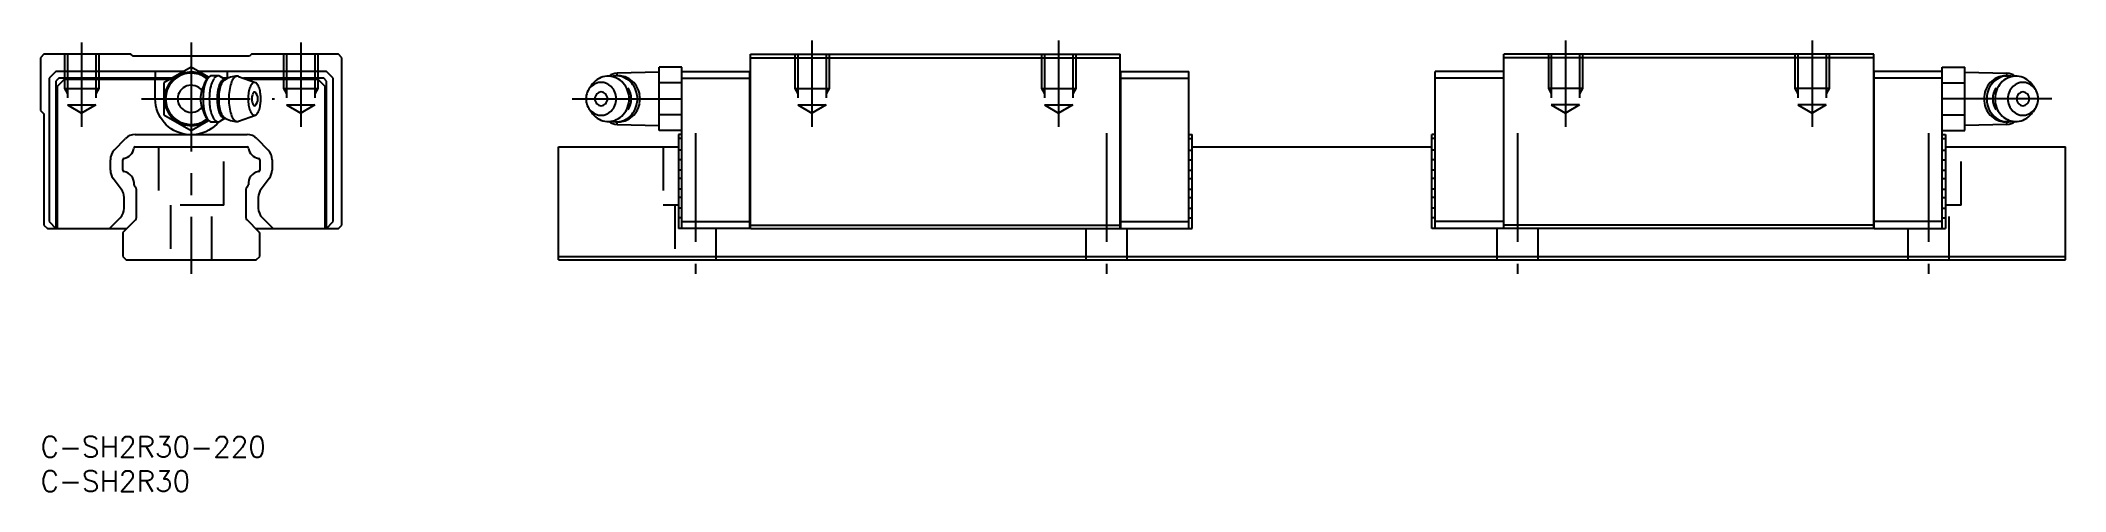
# Model space of a CAD drawing. Extents: x 0 to 296, y -8 to 58.
import ezdxf

# ---------------------------------------------------------------- set-up
doc = ezdxf.new("R2010")
doc.units = 0
doc.header["$LTSCALE"] = 0.5
doc.linetypes.add('CENTER', pattern=[50.8, 31.75, -6.35, 6.35, -6.35])
doc.linetypes.add('DASHED', pattern=[19.05, 12.7, -6.35])
doc.layers.get('0').update_dxf_attribs({"linetype": 'CONTINUOUS'})
doc.layers.add('CENTER', color=1, linetype='CENTER')
doc.styles.get("Standard").update_dxf_attribs({"font": 'txt.shx', "height": 3, "bigfont": 'bigfont.shx'})

# ---------------------------------------------------------------- blocks, each defined once
blk = doc.blocks.new('*U36')
at = {"color": 7, "linetype": 'CONTINUOUS'}
blk.add_text('C-SH2R30-220', height=3, dxfattribs=at).set_placement((0, -3))
blk = doc.blocks.new('*U37')
at = {"color": 7, "linetype": 'CONTINUOUS'}
blk.add_text('C-SH2R30', height=3, dxfattribs=at).set_placement((0, -8))

msp = doc.modelspace()

# ---------------------------------------------------------------- linework, layer by layer
at = {"color": 7, "linetype": 'CONTINUOUS'}
for p, q in [((0.5, 55.75), (0, 55.25)), ((0, 55.25), (0, 47.55)), ((13.21, 55.75), (0.5, 55.75)), ((2.25, 53.25), (1.25, 52.25)), ((20.93, 53.25), (2.25, 53.25)), ((13.51, 55.45), (13.21, 55.75)), ((30.49, 55.45), (13.51, 55.45)), ((16.75, 53.25), (16.75, 52.25)), ((22, 53.87), (18, 51.56)), ((24.55, 52.39), (22, 53.87)), ((41.75, 53.25), (23.07, 53.25)), ((27.25, 53.25), (27.25, 52.25)), ((30.79, 55.75), (30.49, 55.45)), ((43.5, 55.75), (30.79, 55.75)), ((42.75, 52.25), (41.75, 53.25)), ((44, 55.25), (43.5, 55.75)), ((44, 30.85), (44, 55.25)), ((93.63, 53.87), (90.33, 53.87)), ((90.33, 44.63), (90.33, 53.87)), ((93.63, 30.35), (93.63, 53.87)), ((93.63, 53.25), (103.58, 53.25)), ((103.58, 30.35), (103.58, 53.25)), ((103.63, 55.75), (157.63, 55.75)), ((103.63, 30.35), (103.63, 55.75)), ((103.63, 55.25), (157.63, 55.25)), ((157.63, 30.35), (157.63, 55.75)), ((157.68, 53.25), (167.63, 53.25)), ((157.68, 53.25), (157.68, 30.35)), ((167.63, 30.35), (167.63, 53.25)), ((203.63, 30.35), (203.63, 53.25)), ((213.58, 53.25), (203.63, 53.25)), ((213.58, 53.25), (213.58, 30.35)), ((267.63, 55.75), (213.63, 55.75)), ((213.63, 30.35), (213.63, 55.75)), ((267.63, 55.25), (213.63, 55.25)), ((267.63, 30.35), (267.63, 55.75)), ((277.63, 53.25), (267.68, 53.25)), ((267.68, 30.35), (267.68, 53.25)), ((277.63, 30.35), (277.63, 53.87)), ((277.63, 53.87), (280.93, 53.87)), ((280.93, 44.63), (280.93, 53.87)), ((1.25, 52.25), (1.25, 31.35)), ((2.66, 52.25), (2.25, 51.83)), ((2.25, 51.83), (2.25, 30.35)), ((2.45, 51.05), (3.45, 52.05)), ((2.45, 51.05), (2.45, 30.35)), ((19.2, 52.25), (2.66, 52.25)), ((18.85, 52.05), (3.45, 52.05)), ((16.75, 49.25), (16.75, 52.05)), ((18, 51.56), (18, 46.94)), ((24.29, 52.08), (24.52, 52.36)), ((25.93, 52.6), (25.05, 52.6)), ((26.95, 52.05), (26.22, 52.51)), ((27.32, 52.25), (26.64, 52.25)), ((26.95, 52.05), (26.85, 52.05)), ((28.92, 52.52), (31.37, 51.63)), ((41.34, 52.25), (29.66, 52.25)), ((40.55, 52.05), (30.21, 52.05)), ((40.55, 52.05), (41.55, 51.05)), ((41.75, 51.83), (41.34, 52.25)), ((41.55, 30.35), (41.55, 51.05)), ((41.75, 30.35), (41.75, 51.83)), ((42.75, 31.35), (42.75, 52.25)), ((80.42, 51.2), (80.06, 50.66)), ((84.43, 52.6), (84.04, 52.6)), ((90.33, 53.15), (84.18, 52.99)), ((84.18, 52.6), (84.18, 52.99)), ((93.63, 51.56), (90.33, 51.56)), ((93.63, 52.25), (103.58, 52.25)), ((103.63, 53.2), (103.58, 53.2)), ((103.63, 52.23), (103.58, 52.23)), ((157.63, 53.2), (157.68, 53.2)), ((157.63, 52.23), (157.68, 52.23)), ((157.68, 52.25), (167.63, 52.25)), ((213.58, 52.25), (203.63, 52.25)), ((213.63, 53.2), (213.58, 53.2)), ((213.63, 52.23), (213.58, 52.23)), ((267.63, 53.2), (267.68, 53.2)), ((267.63, 52.23), (267.68, 52.23)), ((277.63, 52.25), (267.68, 52.25)), ((277.63, 51.56), (280.93, 51.56)), ((280.93, 53.15), (287.08, 52.99)), ((286.83, 52.6), (287.22, 52.6)), ((287.08, 52.6), (287.08, 52.99)), ((290.84, 51.2), (291.2, 50.66)), ((0, 47.55), (0.5, 47.05)), ((80.06, 47.84), (80.42, 47.3)), ((291.2, 47.84), (290.84, 47.3)), ((0.5, 47.05), (0.5, 30.85)), ((18, 46.94), (22, 44.63)), ((22, 44.63), (24.55, 46.1)), ((24.29, 46.42), (24.52, 46.14)), ((25.05, 45.9), (25.93, 45.9)), ((26.95, 46.45), (26.22, 45.99)), ((26.85, 46.45), (26.95, 46.45)), ((28.92, 45.98), (31.37, 46.87)), ((84.04, 45.9), (84.43, 45.9)), ((84.18, 45.51), (84.18, 45.9)), ((84.18, 45.51), (90.33, 45.35)), ((93.63, 46.94), (90.33, 46.94)), ((93.63, 44.63), (90.33, 44.63)), ((277.63, 46.94), (280.93, 46.94)), ((277.63, 44.63), (280.93, 44.63)), ((287.08, 45.51), (280.93, 45.35)), ((287.22, 45.9), (286.83, 45.9)), ((287.08, 45.51), (287.08, 45.9)), ((10.77, 41.76), (12.41, 43.45)), ((13.84, 44.05), (30.16, 44.05)), ((13.84, 42.25), (30.16, 42.25)), ((31.59, 43.45), (33.23, 41.76)), ((75.63, 42.25), (93.13, 42.25)), ((75.63, 25.75), (75.63, 42.25)), ((93.13, 44.05), (93.13, 30.35)), ((93.63, 44.05), (93.13, 44.05)), ((93.63, 43.45), (93.13, 43.45)), ((93.63, 41.76), (93.13, 41.76)), ((167.63, 44.05), (168.13, 44.05)), ((167.63, 43.45), (168.13, 43.45)), ((167.63, 41.76), (168.13, 41.76)), ((168.13, 30.35), (168.13, 44.05)), ((168.13, 42.25), (203.13, 42.25)), ((203.63, 44.05), (203.13, 44.05)), ((203.13, 30.35), (203.13, 44.05)), ((203.63, 43.45), (203.13, 43.45)), ((203.63, 41.76), (203.13, 41.76)), ((277.63, 44.05), (278.13, 44.05)), ((277.63, 43.45), (278.13, 43.45)), ((277.63, 41.76), (278.13, 41.76)), ((278.13, 44.05), (278.13, 30.35)), ((278.13, 42.25), (295.63, 42.25)), ((295.63, 25.75), (295.63, 42.25)), ((10.2, 38.84), (10.2, 40.37)), ((12, 38.84), (12, 40.36)), ((32, 40.36), (32, 38.84)), ((33.8, 40.37), (33.8, 38.84)), ((93.63, 40.37), (93.13, 40.37)), ((93.63, 38.84), (93.13, 38.84)), ((167.63, 40.37), (168.13, 40.37)), ((167.63, 38.84), (168.13, 38.84)), ((203.63, 40.37), (203.13, 40.37)), ((203.63, 38.84), (203.13, 38.84)), ((277.63, 40.37), (278.13, 40.37)), ((277.63, 38.84), (278.13, 38.84)), ((11.79, 36.08), (10.61, 37.62)), ((13.85, 36.39), (13.71, 36.53)), ((14, 31.95), (14, 36.04)), ((30, 36.04), (30, 31.95)), ((30.29, 36.53), (30.15, 36.39)), ((33.39, 37.62), (32.21, 36.08)), ((93.63, 37.62), (93.13, 37.62)), ((93.63, 36.08), (93.13, 36.08)), ((167.63, 37.62), (168.13, 37.62)), ((167.63, 36.08), (168.13, 36.08)), ((203.63, 37.62), (203.13, 37.62)), ((203.63, 36.08), (203.13, 36.08)), ((277.63, 37.62), (278.13, 37.62)), ((277.63, 36.08), (278.13, 36.08)), ((12.2, 33.32), (12.2, 34.87)), ((31.8, 34.87), (31.8, 33.32)), ((93.63, 34.87), (93.13, 34.87)), ((93.63, 33.32), (93.13, 33.32)), ((167.63, 34.87), (168.13, 34.87)), ((167.63, 33.32), (168.13, 33.32)), ((203.63, 34.87), (203.13, 34.87)), ((203.63, 33.32), (203.13, 33.32)), ((277.63, 34.87), (278.13, 34.87)), ((277.63, 33.32), (278.13, 33.32)), ((0.5, 30.85), (1, 30.35)), ((1, 30.35), (12.6, 30.35)), ((1.25, 31.35), (2.25, 30.35)), ((10.05, 30.35), (11.61, 31.91)), ((12, 29.64), (12, 26.25)), ((13.85, 31.6), (12.07, 29.82)), ((31.93, 29.82), (30.15, 31.6)), ((31.4, 30.35), (43.5, 30.35)), ((32, 26.25), (32, 29.64)), ((32.39, 31.91), (33.95, 30.35)), ((41.75, 30.35), (42.75, 31.35)), ((43.5, 30.35), (44, 30.85)), ((93.63, 31.91), (93.13, 31.91)), ((103.58, 30.35), (93.13, 30.35)), ((93.63, 31.35), (103.58, 31.35)), ((103.63, 31.37), (103.58, 31.37)), ((103.63, 30.4), (103.58, 30.4)), ((103.63, 30.85), (157.63, 30.85)), ((103.63, 30.35), (157.63, 30.35)), ((157.63, 31.37), (157.68, 31.37)), ((157.63, 30.4), (157.68, 30.4)), ((157.68, 31.35), (167.63, 31.35)), ((157.68, 30.35), (168.13, 30.35)), ((167.63, 31.91), (168.13, 31.91)), ((203.63, 31.91), (203.13, 31.91)), ((213.58, 30.35), (203.13, 30.35)), ((213.58, 31.35), (203.63, 31.35)), ((213.63, 31.37), (213.58, 31.37)), ((213.63, 30.4), (213.58, 30.4)), ((267.63, 30.85), (213.63, 30.85)), ((267.63, 30.35), (213.63, 30.35)), ((267.63, 31.37), (267.68, 31.37)), ((267.63, 30.4), (267.68, 30.4)), ((277.63, 31.35), (267.68, 31.35)), ((267.68, 30.35), (278.13, 30.35)), ((277.63, 31.91), (278.13, 31.91)), ((12, 26.25), (12.5, 25.75)), ((12.5, 25.75), (31.5, 25.75)), ((31.5, 25.75), (32, 26.25)), ((75.63, 26.25), (295.63, 26.25)), ((75.63, 25.75), (295.63, 25.75))]:
    msp.add_line(p, q, dxfattribs=at)
at = {"color": 3, "linetype": 'DASHED'}
for p, q in [((3.5, 55.75), (3.5, 50.75)), ((3.93, 55.75), (3.93, 48.35)), ((8.07, 55.75), (8.07, 48.35)), ((8.5, 55.75), (8.5, 50.75)), ((35.5, 55.75), (35.5, 50.75)), ((35.93, 55.75), (35.93, 48.35)), ((40.07, 55.75), (40.07, 48.35)), ((40.5, 55.75), (40.5, 50.75)), ((110.13, 55.75), (110.13, 50.75)), ((110.56, 55.75), (110.56, 48.35)), ((114.7, 55.75), (114.7, 48.35)), ((115.13, 55.75), (115.13, 50.75)), ((146.13, 55.75), (146.13, 50.75)), ((146.56, 55.75), (146.56, 48.35)), ((150.7, 55.75), (150.7, 48.35)), ((151.13, 55.75), (151.13, 50.75)), ((220.13, 55.75), (220.13, 50.75)), ((220.56, 55.75), (220.56, 48.35)), ((224.7, 55.75), (224.7, 48.35)), ((225.13, 55.75), (225.13, 50.75)), ((256.13, 55.75), (256.13, 50.75)), ((256.56, 55.75), (256.56, 48.35)), ((260.7, 55.75), (260.7, 48.35)), ((261.13, 55.75), (261.13, 50.75)), ((3.5, 50.75), (8.5, 50.75)), ((3.5, 50.75), (3.93, 50)), ((8.5, 50.75), (8.07, 50)), ((35.5, 50.75), (40.5, 50.75)), ((35.5, 50.75), (35.93, 50)), ((40.5, 50.75), (40.07, 50)), ((110.13, 50.75), (115.13, 50.75)), ((110.13, 50.75), (110.56, 50)), ((115.13, 50.75), (114.7, 50)), ((146.13, 50.75), (151.13, 50.75)), ((146.13, 50.75), (146.56, 50)), ((151.13, 50.75), (150.7, 50)), ((225.13, 50.75), (220.13, 50.75)), ((220.13, 50.75), (220.56, 50)), ((225.13, 50.75), (224.7, 50)), ((261.13, 50.75), (256.13, 50.75)), ((256.13, 50.75), (256.56, 50)), ((261.13, 50.75), (260.7, 50)), ((3.93, 48.35), (8.07, 48.35)), ((3.93, 48.35), (6, 47.15)), ((8.07, 48.35), (6, 47.15)), ((35.93, 48.35), (40.07, 48.35)), ((35.93, 48.35), (38, 47.15)), ((40.07, 48.35), (38, 47.15)), ((110.56, 48.35), (114.7, 48.35)), ((110.56, 48.35), (112.63, 47.15)), ((114.7, 48.35), (112.63, 47.15)), ((146.56, 48.35), (150.7, 48.35)), ((146.56, 48.35), (148.63, 47.15)), ((150.7, 48.35), (148.63, 47.15)), ((224.7, 48.35), (220.56, 48.35)), ((220.56, 48.35), (222.63, 47.15)), ((224.7, 48.35), (222.63, 47.15)), ((260.7, 48.35), (256.56, 48.35)), ((256.56, 48.35), (258.63, 47.15)), ((260.7, 48.35), (258.63, 47.15)), ((17.25, 42.25), (17.25, 33.75)), ((26.75, 33.75), (26.75, 42.25)), ((90.88, 42.25), (90.88, 33.75)), ((280.38, 33.75), (280.38, 42.25)), ((26.75, 33.75), (17.25, 33.75)), ((19, 33.75), (19, 25.75)), ((25, 25.75), (25, 33.75)), ((93.13, 33.75), (90.88, 33.75)), ((92.63, 33.75), (92.63, 25.75)), ((280.38, 33.75), (278.13, 33.75)), ((278.63, 25.75), (278.63, 33.75)), ((98.63, 25.75), (98.63, 30.35)), ((152.63, 30.35), (152.63, 25.75)), ((158.63, 25.75), (158.63, 30.35)), ((212.63, 30.35), (212.63, 25.75)), ((218.63, 25.75), (218.63, 30.35)), ((272.63, 30.35), (272.63, 25.75))]:
    msp.add_line(p, q, dxfattribs=at)
at = {"color": 7, "linetype": 'CONTINUOUS'}
for centre, radius, start, end in [((22, 49.25), 3.9, 50.9718, 309.0282), ((22, 49.25), 3.74, 51.0329, 308.9671), ((22, 49.25), 1.98, 38.259, 321.741), ((27.49, 49.25), 4.12, 162.6982, 197.3018), ((31.42, 48.13), 8.2, 155.5597, 163.4295), ((30.25, 49.47), 6.52, 160.718, 176.1614), ((25.88, 50.72), 2.09, 139.5538, 157.3697), ((26.24, 50.87), 2.27, 139.598, 160.8002), ((25.04, 51.92), 0.68, 89.8146, 141.4349), ((31.01, 49.53), 6.35, 163.1981, 173.801), ((27.82, 50.53), 3, 146.419, 163.9372), ((26.1, 51.71), 0.918, 109.5055, 148.4502), ((25.93, 52.05), 0.551, 57.5252, 104.1804), ((30.78, 49.52), 4.99, 160.0114, 176.868), ((32.07, 49.36), 6.05, 166.8119, 176.1003), ((27.89, 50.6), 1.9, 139.598, 160.8002), ((29.5, 49.99), 3.41, 153.6234, 167.265), ((26.89, 51.48), 0.569, 93.4944, 141.4349), ((27.57, 50.98), 1.24, 128.03, 154.984), ((28.69, 49.25), 3.29, 89.1369, 124.9824), ((34.58, 49.38), 7.09, 166.5793, 176.0477), ((31.5, 50.15), 3.92, 152.982, 167.0658), ((29.25, 51.34), 1.38, 126.0403, 154.4616), ((28.74, 52.03), 0.519, 70.0924, 125.2235), ((35.41, 49.36), 5.09, 166.0541, 175.9315), ((33.1, 49.96), 2.69, 151.4947, 166.6232), ((31.52, 50.85), 0.885, 121.2698, 153.2617), ((31.24, 51.28), 0.371, 61.134, 118.866), ((30.96, 50.85), 0.885, 26.7383, 58.7302), ((29.38, 49.96), 2.69, 13.3768, 28.5053), ((27.06, 49.36), 5.09, 4.0685, 13.9459), ((82.16, 49.25), 2.53, 134.7224, 225.2776), ((81.85, 49.56), 2.09, 45.5005, 134.4995), ((83.04, 49.44), 3.16, 123.7997, 146.1384), ((82.9, 49.64), 2.91, 100.3514, 123.7661), ((82.88, 49.73), 2.82, 76.348, 100.2493), ((84.24, 50.99), 2, 91.5, 128.7532), ((81.53, 49.25), 2.53, 314.7224, 45.2776), ((84.04, 49.66), 2.94, 80.5353, 103.929), ((82.85, 49.61), 2.94, 52.9859, 76.2524), ((84.42, 49.66), 2.94, 53.8898, 89.8488), ((84.03, 49.65), 2.95, 57.3307, 80.285), ((82.69, 49.41), 3.2, 30.981, 52.964), ((82.47, 49.27), 3.46, 10.1721, 31.0278), ((83.9, 49.45), 3.19, 35.5149, 57.2955), ((83.27, 49.25), 2.98, 327.435, 32.5652), ((84.25, 49.42), 3.23, 31.5185, 53.9499), ((83.68, 49.29), 3.46, 14.9361, 35.548), ((84.02, 49.27), 3.51, 10.3156, 31.5664), ((287.24, 49.27), 3.51, 148.4336, 169.6844), ((287.58, 49.29), 3.46, 144.452, 165.0639), ((287.01, 49.42), 3.23, 126.0501, 148.4815), ((287.36, 49.45), 3.19, 122.7045, 144.4851), ((287.99, 49.25), 2.98, 147.4348, 212.565), ((286.84, 49.66), 2.94, 90.1512, 126.1102), ((288.79, 49.27), 3.46, 148.9722, 169.8279), ((287.23, 49.65), 2.95, 99.715, 122.6693), ((288.57, 49.41), 3.2, 127.036, 149.019), ((288.41, 49.61), 2.94, 103.7476, 127.0141), ((287.22, 49.66), 2.94, 76.071, 99.4647), ((287.03, 50.99), 2, 51.2468, 88.5), ((289.73, 49.25), 2.53, 134.7224, 225.2776), ((288.38, 49.73), 2.82, 79.7507, 103.652), ((289.41, 49.56), 2.09, 45.5005, 134.4995), ((288.36, 49.64), 2.91, 56.2339, 79.6486), ((288.22, 49.44), 3.16, 33.8616, 56.2003), ((289.1, 49.25), 2.53, 314.7224, 45.2776), ((31.42, 50.36), 8.2, 196.5705, 204.4403), ((32.4, 49.25), 8.68, 175.683, 184.317), ((30.25, 49.03), 6.52, 183.8386, 199.282), ((33.22, 49.25), 8.58, 173.5184, 186.4816), ((31.01, 48.96), 6.35, 186.199, 196.8019), ((33.04, 49.25), 7.26, 175.683, 184.317), ((30.78, 48.97), 4.99, 183.132, 199.9886), ((33.27, 49.25), 7.26, 175.8885, 184.1115), ((32.07, 49.14), 6.05, 183.8997, 193.1881), ((29.5, 48.51), 3.41, 192.735, 206.3766), ((36.04, 49.25), 8.56, 175.825, 184.175), ((34.58, 49.11), 7.09, 183.9523, 193.4207), ((31.5, 48.35), 3.92, 192.9342, 207.018), ((36.54, 49.25), 6.22, 175.683, 184.317), ((35.41, 49.14), 5.09, 184.0685, 193.9459), ((33.1, 48.54), 2.69, 193.3768, 208.5053), ((33.42, 49.25), 2.56, 173.7782, 186.2218), ((32.8, 49.32), 1.94, 164.0092, 174.023), ((32.8, 49.17), 1.94, 185.977, 195.9908), ((31.88, 49.6), 0.977, 148.743, 164.6112), ((31.88, 48.9), 0.977, 195.3888, 211.257), ((31.32, 49.95), 0.321, 116.9113, 150.4592), ((31.32, 48.55), 0.321, 209.5408, 243.0887), ((31.24, 50.09), 0.155, 58.6993, 113.8023), ((31.24, 48.4), 0.155, 246.1977, 301.3007), ((30.4, 49.25), 1.34, 313.2338, 46.7662), ((29.38, 48.54), 2.69, 331.4947, 346.6232), ((27.06, 49.14), 5.09, 346.0541, 355.9315), ((25.94, 49.25), 6.22, 355.683, 4.317), ((81.85, 48.94), 2.09, 225.5005, 314.4995), ((81.98, 49.25), 1.06, 134.7224, 225.2776), ((81.85, 49.38), 0.872, 45.5005, 134.4995), ((81.85, 49.12), 0.872, 225.5005, 314.4995), ((81.72, 49.25), 1.06, 314.7224, 45.2776), ((82.69, 49.09), 3.2, 307.1224, 329.1003), ((82.47, 49.22), 3.46, 329.0534, 349.9059), ((82.38, 49.25), 3.55, 349.7879, 10.29), ((84.25, 49.08), 3.23, 306.0501, 328.4815), ((83.68, 49.2), 3.46, 324.452, 345.0638), ((84.02, 49.22), 3.51, 328.4336, 349.6844), ((83.53, 49.25), 3.61, 344.994, 15.006), ((83.91, 49.25), 3.62, 349.6015, 10.3985), ((287.36, 49.25), 3.62, 169.6015, 190.3985), ((287.24, 49.22), 3.51, 190.3156, 211.5664), ((287.73, 49.25), 3.61, 164.994, 195.006), ((287.58, 49.2), 3.46, 194.9362, 215.548), ((287.01, 49.08), 3.23, 211.5185, 233.9499), ((288.88, 49.25), 3.55, 169.71, 190.2121), ((288.79, 49.22), 3.46, 190.0941, 210.9466), ((288.57, 49.09), 3.2, 210.8997, 232.8776), ((289.41, 48.94), 2.09, 225.5005, 314.4995), ((289.55, 49.25), 1.06, 134.7224, 225.2776), ((289.41, 49.38), 0.872, 45.5005, 134.4995), ((289.41, 49.12), 0.872, 225.5005, 314.4995), ((289.28, 49.25), 1.06, 314.7224, 45.2776), ((25.88, 47.77), 2.09, 202.6303, 220.4462), ((26.24, 47.63), 2.27, 199.1998, 220.402), ((25.04, 46.58), 0.68, 218.5651, 270.1854), ((27.82, 47.96), 3, 196.0628, 213.581), ((26.1, 46.78), 0.918, 211.5498, 250.4945), ((25.93, 46.45), 0.551, 255.8196, 302.4748), ((27.89, 47.89), 1.9, 199.1998, 220.402), ((26.89, 47.02), 0.569, 218.5651, 266.5056), ((27.57, 47.52), 1.24, 205.016, 231.97), ((28.69, 49.24), 3.29, 235.0186, 270.862), ((29.25, 47.16), 1.38, 205.5384, 233.9597), ((28.74, 46.47), 0.519, 234.7765, 289.9076), ((31.52, 47.65), 0.885, 206.7383, 238.7302), ((31.24, 47.22), 0.371, 241.134, 298.866), ((30.96, 47.65), 0.885, 301.2698, 333.2617), ((83.04, 49.06), 3.15, 213.8629, 236.2875), ((82.9, 48.85), 2.91, 236.3214, 259.7399), ((82.88, 48.77), 2.82, 259.8421, 283.7431), ((84.24, 47.51), 2, 231.2468, 268.5), ((84.04, 48.84), 2.94, 256.0709, 279.4649), ((82.85, 48.88), 2.94, 283.8385, 307.1008), ((84.42, 48.84), 2.94, 270.1167, 306.1107), ((84.03, 48.84), 2.95, 279.715, 302.6693), ((83.9, 49.04), 3.19, 302.7045, 324.4851), ((287.36, 49.04), 3.19, 215.5149, 237.2955), ((286.84, 48.84), 2.94, 233.8893, 269.8833), ((287.23, 48.84), 2.95, 237.3307, 260.285), ((288.41, 48.88), 2.94, 232.8992, 256.1615), ((287.22, 48.84), 2.94, 260.5351, 283.9291), ((287.03, 47.51), 2, 271.5, 308.7532), ((288.38, 48.77), 2.82, 256.2569, 280.1579), ((288.36, 48.85), 2.91, 280.2601, 303.6786), ((288.22, 49.06), 3.15, 303.7125, 326.1371), ((12.2, 40.37), 2, 135.666, 180), ((11.86, 42.34), 1.8, 279.6908, 351.6711), ((13.84, 42.05), 2, 90, 135.666), ((13.84, 42.05), 0.2, 90, 171.6711), ((30.16, 42.05), 2, 44.334, 90), ((30.16, 42.05), 0.2, 8.3289, 90), ((32.14, 42.34), 1.8, 188.3289, 260.3092), ((31.8, 40.37), 2, 0, 44.334), ((12.2, 38.84), 2, 180, 217.414), ((12.2, 40.36), 0.2, 99.6908, 180), ((12.2, 38.84), 0.2, 180, 260.3092), ((11.86, 36.86), 1.8, 354.5772, 80.3092), ((32.14, 36.86), 1.8, 99.6908, 185.4228), ((31.8, 40.36), 0.2, 0, 80.3092), ((31.8, 38.84), 0.2, 279.6908, 0), ((31.8, 38.84), 2, 322.586, 0), ((10.2, 34.87), 2, 0, 37.414), ((13.86, 36.67), 0.2, 174.5772, 225), ((13.5, 36.04), 0.5, 0, 45), ((30.5, 36.04), 0.5, 135, 180), ((30.14, 36.67), 0.2, 315, 5.4228), ((33.8, 34.87), 2, 142.586, 180), ((10.2, 33.32), 2, 315, 0), ((33.8, 33.32), 2, 180, 225), ((12.25, 29.64), 0.25, 135, 180), ((13.5, 31.95), 0.5, 315, 0), ((30.5, 31.95), 0.5, 180, 225), ((31.75, 29.64), 0.25, 0, 45)]:
    msp.add_arc(centre, radius, start, end, dxfattribs=at)
at = {"color": 7, "linetype": 'CONTINUOUS', "extrusion": (0, 0, -1)}
for start, end in [(277.9139, 0), (219.4115, 262.0861)]:
    msp.add_arc((-22, 49.25), 5.25, start, end, dxfattribs=at)
at = {"layer": 'CENTER'}
for p, q in [((6, 57.45), (6, 45.15)), ((22, 57.45), (22, 23.75)), ((38, 57.45), (38, 45.15)), ((112.63, 57.75), (112.63, 45.15)), ((148.63, 57.75), (148.63, 45.15)), ((222.63, 57.75), (222.63, 45.15)), ((258.63, 57.75), (258.63, 45.15)), ((14.75, 49.25), (34.16, 49.25)), ((77.63, 49.25), (95.63, 49.25)), ((293.63, 49.25), (275.63, 49.25)), ((95.63, 44.25), (95.63, 23.75)), ((155.63, 44.25), (155.63, 23.75)), ((215.63, 44.25), (215.63, 23.75)), ((275.63, 44.25), (275.63, 23.75))]:
    msp.add_line(p, q, dxfattribs=at)

# ---------------------------------------------------------------- block references
at = {"color": 7, "linetype": 'CONTINUOUS'}
for name in ['*U36', '*U37']:
    msp.add_blockref(name, (0, 0), dxfattribs=at)

doc.saveas('drawing.dxf')
